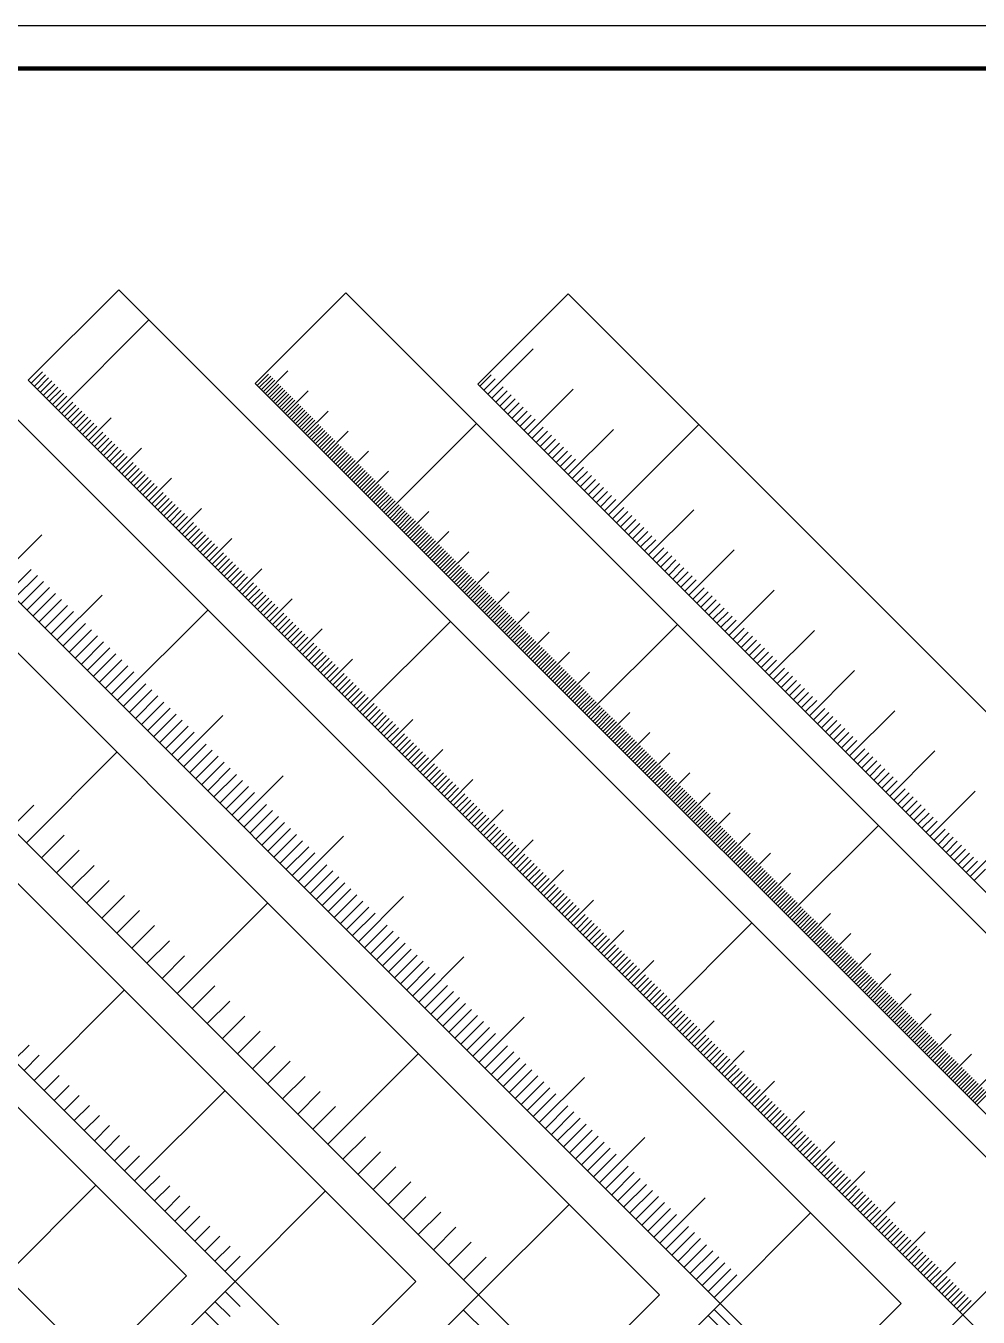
# Model space of a CAD drawing. Header units: millimetres. Extents: x 38046 to 69892, y 8139 to 15731.
# Drawn here: x 43972.3 to 44195.7, y 15178.7 to 15481.6 of the extents above; entities that cross this region are included whole.
import ezdxf

# ---------------------------------------------------------------- set-up
doc = ezdxf.new("R2010")
doc.units = ezdxf.units.MM
doc.header["$LTSCALE"] = 1000
doc.header["$MEASUREMENT"] = 0
doc.layers.get('0').update_dxf_attribs({"color": 3})
for name, color, linetype in [('PUB_TITLE', 4, 'Continuous'), ('图层1', 1, 'Continuous'), ('图层3', 253, 'Continuous')]:
    doc.layers.add(name, color=color, linetype=linetype)

msp = doc.modelspace()

# ---------------------------------------------------------------- linework, layer by layer
for p, q in [((43979.99, 15391.36), (44001.2, 15412.57)), ((43987.06, 15384.28), (43992.36, 15389.59)), ((44056.8, 15367.05), (44078.02, 15388.26)), ((44108.97, 15366.86), (44130.18, 15388.08)), ((43994.13, 15377.21), (43999.43, 15382.52)), ((44001.2, 15370.14), (44006.5, 15375.45)), ((44008.27, 15363.07), (44013.57, 15368.37)), ((44015.34, 15356), (44020.65, 15361.3)), ((44022.41, 15348.93), (44027.72, 15354.23)), ((44029.48, 15341.86), (44034.79, 15347.16)), ((44050.7, 15320.64), (44071.91, 15341.86)), ((44050.7, 15320.64), (44071.91, 15341.86)), ((44036.56, 15334.79), (44041.86, 15340.09)), ((44103.94, 15319.91), (44125.16, 15341.12)), ((44043.63, 15327.72), (44048.93, 15333.02)), ((44057.77, 15313.57), (44063.07, 15318.88)), ((43972.46, 15289.94), (43993.67, 15311.16)), ((44064.84, 15306.5), (44070.14, 15311.81)), ((44071.91, 15299.43), (44077.21, 15304.74)), ((44078.98, 15292.36), (44084.28, 15297.66)), ((44151.08, 15272.77), (44172.3, 15293.98)), ((44086.05, 15285.29), (44091.36, 15290.59)), ((44093.12, 15278.22), (44098.43, 15283.52)), ((44007.81, 15254.59), (44029.03, 15275.8)), ((44007.81, 15254.59), (44029.03, 15275.8)), ((44100.19, 15271.15), (44105.5, 15276.45)), ((44107.27, 15264.08), (44112.57, 15269.38)), ((44121.41, 15249.93), (44142.62, 15271.15)), ((44114.34, 15257.01), (44119.64, 15262.31)), ((43974.26, 15234.2), (43995.48, 15255.42)), ((43974.26, 15234.2), (43995.48, 15255.42)), ((44128.48, 15242.86), (44133.78, 15248.17)), ((44043.17, 15219.23), (44064.38, 15240.44)), ((44135.55, 15235.79), (44140.85, 15241.1)), ((44142.62, 15228.72), (44147.92, 15234.02)), ((43997.83, 15210.63), (44019.05, 15231.85)), ((44149.69, 15221.65), (44155, 15226.95)), ((44156.76, 15214.58), (44162.07, 15219.88)), ((44163.83, 15207.51), (44169.14, 15212.81)), ((44170.91, 15200.44), (44176.21, 15205.74)), ((44177.98, 15193.37), (44183.28, 15198.67)), ((44185.05, 15186.29), (44190.35, 15191.6))]:
    msp.add_line(p, q)
for points in [[(44080.68, 15395.15), (44091.29, 15405.76)], [(44028.52, 15395.33), (44033.82, 15400.64)], [(44033.23, 15390.62), (44038.54, 15395.92)], [(44090.11, 15385.72), (44100.72, 15396.33)], [(44037.95, 15385.9), (44043.25, 15391.21)], [(44099.54, 15376.29), (44110.15, 15386.9)], [(44108.97, 15366.86), (44130.18, 15388.08)], [(44042.66, 15381.19), (44047.96, 15386.49)], [(44047.38, 15376.48), (44052.68, 15381.78)], [(44052.09, 15371.76), (44057.39, 15377.07)], [(44061.52, 15362.33), (44066.82, 15367.64)], [(44118.4, 15357.44), (44129, 15368.04)], [(44066.23, 15357.62), (44071.53, 15362.92)], [(43965.49, 15351.59), (43976.1, 15362.2)], [(44070.95, 15352.91), (44076.25, 15358.21)], [(44127.82, 15348.01), (44138.43, 15358.62)], [(44075.66, 15348.19), (44080.96, 15353.49)], [(43979.63, 15337.45), (43990.24, 15348.05)], [(44080.37, 15343.48), (44085.68, 15348.78)], [(44137.25, 15338.58), (44147.86, 15349.19)], [(43993.77, 15323.31), (44014.99, 15344.52)], [(44085.09, 15338.76), (44090.39, 15344.07)], [(44089.8, 15334.05), (44095.1, 15339.35)], [(44103.94, 15319.91), (44125.16, 15341.12)], [(44146.68, 15329.15), (44157.29, 15339.76)], [(44094.52, 15329.34), (44099.82, 15334.64)], [(44099.23, 15324.62), (44104.53, 15329.92)], [(44156.11, 15319.72), (44166.71, 15330.33)], [(43993.77, 15323.31), (43999.08, 15328.61)], [(43993.77, 15323.31), (43999.08, 15328.61)], [(43993.77, 15323.31), (43999.08, 15328.61)], [(43993.77, 15323.31), (43999.08, 15328.61)], [(44108.66, 15315.19), (44113.96, 15320.5)], [(44165.54, 15310.3), (44176.14, 15320.9)], [(44007.92, 15309.16), (44018.52, 15319.77)], [(44007.92, 15309.16), (44018.52, 15319.77)], [(44007.92, 15309.16), (44018.52, 15319.77)], [(44007.92, 15309.16), (44018.52, 15319.77)], [(44007.92, 15309.16), (44018.52, 15319.77)], [(44007.92, 15309.16), (44018.52, 15319.77)], [(44007.92, 15309.16), (44018.52, 15319.77)], [(44007.92, 15309.16), (44018.52, 15319.77)], [(44007.92, 15309.16), (44018.52, 15319.77)], [(44113.37, 15310.48), (44118.67, 15315.78)], [(43972.46, 15289.94), (43993.67, 15311.16)], [(44174.96, 15300.87), (44185.57, 15311.47)], [(44118.09, 15305.77), (44123.39, 15311.07)], [(44022.06, 15295.02), (44032.67, 15305.63)], [(44022.06, 15295.02), (44032.67, 15305.63)], [(44022.06, 15295.02), (44032.67, 15305.63)], [(44022.06, 15295.02), (44032.67, 15305.63)], [(44022.06, 15295.02), (44032.67, 15305.63)], [(44122.8, 15301.05), (44128.1, 15306.35)], [(44184.39, 15291.44), (44195, 15302.05)], [(44127.51, 15296.34), (44132.82, 15301.64)], [(44132.23, 15291.62), (44137.53, 15296.93)], [(44151.08, 15272.77), (44172.3, 15293.98)], [(44036.2, 15280.88), (44046.81, 15291.49)], [(44036.2, 15280.88), (44046.81, 15291.49)], [(44036.2, 15280.88), (44046.81, 15291.49)], [(44036.2, 15280.88), (44046.81, 15291.49)], [(44036.2, 15280.88), (44046.81, 15291.49)], [(44036.2, 15280.88), (44046.81, 15291.49)], [(44036.2, 15280.88), (44046.81, 15291.49)], [(44036.2, 15280.88), (44046.81, 15291.49)], [(44136.94, 15286.91), (44142.25, 15292.21)], [(44193.82, 15282.01), (44204.43, 15292.62)], [(44141.66, 15282.19), (44146.96, 15287.5)], [(44146.37, 15277.48), (44151.67, 15282.78)], [(44050.34, 15266.74), (44060.95, 15277.34)], [(44050.34, 15266.74), (44060.95, 15277.34)], [(44050.34, 15266.74), (44060.95, 15277.34)], [(44050.34, 15266.74), (44060.95, 15277.34)], [(44155.8, 15268.05), (44161.1, 15273.36)], [(44160.51, 15263.34), (44165.82, 15268.64)], [(44064.49, 15252.59), (44075.09, 15263.2)], [(44064.49, 15252.59), (44075.09, 15263.2)], [(44064.49, 15252.59), (44075.09, 15263.2)], [(44165.23, 15258.62), (44170.53, 15263.93)], [(44169.94, 15253.91), (44175.24, 15259.21)], [(44174.65, 15249.2), (44179.96, 15254.5)], [(44078.63, 15238.45), (44089.23, 15249.06)], [(44078.63, 15238.45), (44089.23, 15249.06)], [(44078.63, 15238.45), (44089.23, 15249.06)], [(44078.63, 15238.45), (44089.23, 15249.06)], [(44078.63, 15238.45), (44089.23, 15249.06)], [(44078.63, 15238.45), (44089.23, 15249.06)], [(44179.37, 15244.48), (44184.67, 15249.79)], [(44184.08, 15239.77), (44189.39, 15245.07)], [(44188.8, 15235.05), (44194.1, 15240.36)], [(44193.51, 15230.34), (44198.81, 15235.64)], [(44092.77, 15224.31), (44103.38, 15234.92)], [(44092.77, 15224.31), (44103.38, 15234.92)], [(44092.77, 15224.31), (44103.38, 15234.92)], [(44092.77, 15224.31), (44103.38, 15234.92)], [(44106.91, 15210.17), (44117.52, 15220.77)], [(44106.91, 15210.17), (44117.52, 15220.77)], [(44106.91, 15210.17), (44117.52, 15220.77)], [(44106.91, 15210.17), (44117.52, 15220.77)], [(43967.57, 15188.37), (43988.78, 15209.59)], [(44021.4, 15187.06), (44042.62, 15208.28)], [(44078.53, 15183.88), (44099.74, 15205.09)], [(44121.05, 15196.03), (44131.66, 15206.63)], [(44121.05, 15196.03), (44131.66, 15206.63)], [(44121.05, 15196.03), (44131.66, 15206.63)], [(44135.2, 15181.88), (44156.41, 15203.1)], [(44192.12, 15179.22), (44213.33, 15200.44)], [(43967.57, 15188.37), (43988.78, 15167.16)], [(44021.4, 15187.06), (44042.62, 15165.85)], [(44135.2, 15181.88), (44140.5, 15187.19)], [(44078.53, 15183.88), (44099.74, 15162.66)], [(44135.2, 15181.88), (44156.41, 15160.67)], [(44135.2, 15181.88), (44140.5, 15176.58)], [(44192.12, 15179.22), (44213.33, 15158.01)]]:
    msp.add_lwpolyline(points)
at = {"layer": 'PUB_TITLE'}
msp.add_lwpolyline([(43576.51, 14887.56), (44417.51, 14887.56), (44417.51, 15481.56), (43576.51, 15481.56)], close=True, dxfattribs=at)
at = {"layer": 'PUB_TITLE', "const_width": 1}
msp.add_lwpolyline([(43601.51, 14897.56), (44407.51, 14897.56), (44407.51, 15471.56), (43601.51, 15471.56)], close=True, dxfattribs=at)
at = {"layer": '图层1'}
for points in [[(43967.57, 15188.37), (43748.36, 15407.58), (43769.58, 15428.79), (44009.99, 15188.37), (43769.58, 14947.96), (43748.36, 14969.17), (43967.57, 15188.37)], [(44021.4, 15187.06), (43802.2, 15406.27), (43823.41, 15427.48), (44063.83, 15187.06), (43823.41, 14946.65), (43802.2, 14967.86), (44021.4, 15187.06)], [(44078.53, 15183.88), (43859.32, 15403.08), (43880.54, 15424.29), (44120.95, 15183.88), (43880.54, 14943.46), (43859.32, 14964.67), (44078.53, 15183.88)], [(44135.2, 15181.88), (43915.99, 15401.09), (43937.21, 15422.3), (44177.62, 15181.88), (43937.21, 14941.47), (43915.99, 14962.68), (44135.2, 15181.88)], [(44192.12, 15179.22), (43972.92, 15398.43), (43994.13, 15419.64), (44234.54, 15179.22), (43994.13, 14938.81), (43972.92, 14960.02), (44192.12, 15179.22)], [(44245.36, 15178.49), (44026.16, 15397.69), (44047.38, 15418.9), (44287.79, 15178.49), (44047.38, 14938.07), (44026.16, 14959.28), (44245.36, 15178.49)], [(44297.53, 15178.3), (44078.33, 15397.51), (44099.54, 15418.72), (44339.96, 15178.3), (44099.54, 14937.89), (44078.33, 14959.1), (44297.53, 15178.3)]]:
    msp.add_lwpolyline(points, dxfattribs=at)
at = {"layer": '图层3'}
for p, q in [((43973.62, 15397.72), (43976.27, 15400.37)), ((43974.33, 15397.01), (43976.98, 15399.66)), ((43975.04, 15396.31), (43977.69, 15398.96)), ((43975.74, 15395.6), (43978.4, 15398.25)), ((43976.45, 15394.89), (43979.1, 15397.54)), ((43977.16, 15394.18), (43979.81, 15396.84)), ((43977.87, 15393.48), (43980.52, 15396.13)), ((43977.87, 15393.48), (43980.52, 15396.13)), ((43978.57, 15392.77), (43981.22, 15395.42)), ((43978.57, 15392.77), (43981.22, 15395.42)), ((43979.28, 15392.06), (43981.93, 15394.71)), ((43979.28, 15392.06), (43981.93, 15394.71)), ((43980.69, 15390.65), (43983.35, 15393.3)), ((43981.4, 15389.94), (43984.05, 15392.59)), ((43982.11, 15389.23), (43984.76, 15391.89)), ((43982.81, 15388.53), (43985.47, 15391.18)), ((43983.52, 15387.82), (43986.17, 15390.47)), ((43984.23, 15387.11), (43986.88, 15389.76)), ((43984.94, 15386.41), (43987.59, 15389.06)), ((43985.64, 15385.7), (43988.29, 15388.35)), ((43986.35, 15384.99), (43989, 15387.64)), ((43987.76, 15383.58), (43990.42, 15386.23)), ((43988.47, 15382.87), (43991.12, 15385.52)), ((43989.18, 15382.16), (43991.83, 15384.81)), ((43989.89, 15381.46), (43992.54, 15384.11)), ((43990.59, 15380.75), (43993.24, 15383.4)), ((43991.3, 15380.04), (43993.95, 15382.69)), ((43992.01, 15379.33), (43994.66, 15381.99)), ((43992.71, 15378.63), (43995.37, 15381.28)), ((43993.42, 15377.92), (43996.07, 15380.57)), ((43994.84, 15376.51), (43997.49, 15379.16)), ((43995.54, 15375.8), (43998.19, 15378.45)), ((43996.25, 15375.09), (43998.9, 15377.74)), ((43996.96, 15374.39), (43999.61, 15377.04)), ((43997.66, 15373.68), (44000.32, 15376.33)), ((43998.37, 15372.97), (44001.02, 15375.62)), ((43999.08, 15372.26), (44001.73, 15374.92)), ((43999.79, 15371.56), (44002.44, 15374.21)), ((44000.49, 15370.85), (44003.14, 15373.5)), ((44001.91, 15369.44), (44004.56, 15372.09)), ((44002.61, 15368.73), (44005.27, 15371.38)), ((44003.32, 15368.02), (44005.97, 15370.67)), ((44004.03, 15367.31), (44006.68, 15369.97)), ((44004.74, 15366.61), (44007.39, 15369.26)), ((44005.44, 15365.9), (44008.09, 15368.55)), ((44006.15, 15365.19), (44008.8, 15367.84)), ((44006.86, 15364.49), (44009.51, 15367.14)), ((44007.56, 15363.78), (44010.22, 15366.43)), ((44008.98, 15362.36), (44011.63, 15365.02)), ((44009.68, 15361.66), (44012.34, 15364.31)), ((44010.39, 15360.95), (44013.04, 15363.6)), ((44011.1, 15360.24), (44013.75, 15362.89)), ((44011.81, 15359.54), (44014.46, 15362.19)), ((44012.51, 15358.83), (44015.17, 15361.48)), ((44013.22, 15358.12), (44015.87, 15360.77)), ((44013.93, 15357.41), (44016.58, 15360.07)), ((44014.63, 15356.71), (44017.29, 15359.36)), ((44016.05, 15355.29), (44018.7, 15357.94)), ((44016.76, 15354.59), (44019.41, 15357.24)), ((44017.46, 15353.88), (44020.11, 15356.53)), ((44018.17, 15353.17), (44020.82, 15355.82)), ((44018.88, 15352.46), (44021.53, 15355.12)), ((44019.58, 15351.76), (44022.24, 15354.41)), ((44020.29, 15351.05), (44022.94, 15353.7)), ((44021, 15350.34), (44023.65, 15353)), ((44021.71, 15349.64), (44024.36, 15352.29)), ((44023.12, 15348.22), (44025.77, 15350.87)), ((44023.83, 15347.51), (44026.48, 15350.17)), ((44024.53, 15346.81), (44027.19, 15349.46)), ((44025.24, 15346.1), (44027.89, 15348.75)), ((44025.95, 15345.39), (44028.6, 15348.05)), ((44026.66, 15344.69), (44029.31, 15347.34)), ((44027.36, 15343.98), (44030.01, 15346.63)), ((44028.07, 15343.27), (44030.72, 15345.92)), ((44028.78, 15342.57), (44031.43, 15345.22)), ((44030.19, 15341.15), (44032.84, 15343.8)), ((44030.9, 15340.44), (44033.55, 15343.1)), ((44031.61, 15339.74), (44034.26, 15342.39)), ((44032.31, 15339.03), (44034.96, 15341.68)), ((44033.02, 15338.32), (44035.67, 15340.97)), ((44033.73, 15337.62), (44036.38, 15340.27)), ((44034.43, 15336.91), (44037.09, 15339.56)), ((44035.14, 15336.2), (44037.79, 15338.85)), ((44035.85, 15335.49), (44038.5, 15338.15)), ((44037.26, 15334.08), (44039.91, 15336.73)), ((44037.97, 15333.37), (44040.62, 15336.02)), ((44038.68, 15332.67), (44041.33, 15335.32)), ((44039.38, 15331.96), (44042.04, 15334.61)), ((44040.09, 15331.25), (44042.74, 15333.9)), ((44040.8, 15330.54), (44043.45, 15333.2)), ((44041.5, 15329.84), (44044.16, 15332.49)), ((44042.21, 15329.13), (44044.86, 15331.78)), ((44042.92, 15328.42), (44045.57, 15331.07)), ((44044.33, 15327.01), (44046.98, 15329.66)), ((44044.33, 15327.01), (44046.98, 15329.66)), ((44045.04, 15326.3), (44047.69, 15328.95)), ((44045.04, 15326.3), (44047.69, 15328.95)), ((44045.75, 15325.59), (44048.4, 15328.25)), ((44045.75, 15325.59), (44048.4, 15328.25)), ((44046.45, 15324.89), (44049.11, 15327.54)), ((44046.45, 15324.89), (44049.11, 15327.54)), ((44047.16, 15324.18), (44049.81, 15326.83)), ((44047.16, 15324.18), (44049.81, 15326.83)), ((44047.87, 15323.47), (44050.52, 15326.12)), ((44047.87, 15323.47), (44050.52, 15326.12)), ((44048.58, 15322.77), (44051.23, 15325.42)), ((44048.58, 15322.77), (44051.23, 15325.42)), ((44049.28, 15322.06), (44051.93, 15324.71)), ((44049.28, 15322.06), (44051.93, 15324.71)), ((44049.99, 15321.35), (44052.64, 15324)), ((44049.99, 15321.35), (44052.64, 15324)), ((44051.4, 15319.94), (44054.06, 15322.59)), ((44051.4, 15319.94), (44054.06, 15322.59)), ((44052.11, 15319.23), (44054.76, 15321.88)), ((44052.11, 15319.23), (44054.76, 15321.88)), ((44052.82, 15318.52), (44055.47, 15321.18)), ((44052.82, 15318.52), (44055.47, 15321.18)), ((44053.53, 15317.82), (44056.18, 15320.47)), ((44054.23, 15317.11), (44056.88, 15319.76)), ((44054.94, 15316.4), (44057.59, 15319.05)), ((44055.65, 15315.7), (44058.3, 15318.35)), ((44056.35, 15314.99), (44059.01, 15317.64)), ((44057.06, 15314.28), (44059.71, 15316.93)), ((44058.48, 15312.87), (44061.13, 15315.52)), ((44059.18, 15312.16), (44061.83, 15314.81)), ((44059.89, 15311.45), (44062.54, 15314.1)), ((44060.6, 15310.75), (44063.25, 15313.4)), ((44061.3, 15310.04), (44063.96, 15312.69)), ((44062.01, 15309.33), (44064.66, 15311.98)), ((44062.72, 15308.62), (44065.37, 15311.28)), ((44063.43, 15307.92), (44066.08, 15310.57)), ((44064.13, 15307.21), (44066.78, 15309.86)), ((44065.55, 15305.8), (44068.2, 15308.45)), ((44066.25, 15305.09), (44068.91, 15307.74)), ((44066.96, 15304.38), (44069.61, 15307.03)), ((44067.67, 15303.67), (44070.32, 15306.33)), ((44068.37, 15302.97), (44071.03, 15305.62)), ((44069.08, 15302.26), (44071.73, 15304.91)), ((44069.79, 15301.55), (44072.44, 15304.2)), ((44070.5, 15300.85), (44073.15, 15303.5)), ((44071.2, 15300.14), (44073.85, 15302.79)), ((44072.62, 15298.72), (44075.27, 15301.38)), ((44073.32, 15298.02), (44075.98, 15300.67)), ((44074.03, 15297.31), (44076.68, 15299.96)), ((44074.74, 15296.6), (44077.39, 15299.25)), ((43968.92, 15293.48), (43974.23, 15298.78)), ((44075.45, 15295.9), (44078.1, 15298.55)), ((44076.15, 15295.19), (44078.8, 15297.84)), ((44076.86, 15294.48), (44079.51, 15297.13)), ((44077.57, 15293.77), (44080.22, 15296.43)), ((44078.27, 15293.07), (44080.93, 15295.72)), ((44079.69, 15291.65), (44082.34, 15294.31)), ((44080.4, 15290.95), (44083.05, 15293.6)), ((43976, 15286.41), (43981.3, 15291.71)), ((44081.1, 15290.24), (44083.75, 15292.89)), ((44081.81, 15289.53), (44084.46, 15292.18)), ((44082.52, 15288.83), (44085.17, 15291.48)), ((44083.22, 15288.12), (44085.88, 15290.77)), ((44083.93, 15287.41), (44086.58, 15290.06)), ((43979.53, 15282.87), (43984.83, 15288.17)), ((44084.64, 15286.7), (44087.29, 15289.36)), ((44085.35, 15286), (44088, 15288.65)), ((44086.76, 15284.58), (44089.41, 15287.23)), ((43983.07, 15279.34), (43988.37, 15284.64)), ((44087.47, 15283.88), (44090.12, 15286.53)), ((44088.17, 15283.17), (44090.83, 15285.82)), ((44088.88, 15282.46), (44091.53, 15285.11)), ((44089.59, 15281.75), (44092.24, 15284.41)), ((43986.6, 15275.8), (43991.91, 15281.1)), ((44090.3, 15281.05), (44092.95, 15283.7)), ((44091, 15280.34), (44093.65, 15282.99)), ((44091.71, 15279.63), (44094.36, 15282.28)), ((44092.42, 15278.93), (44095.07, 15281.58)), ((44093.83, 15277.51), (44096.48, 15280.16)), ((44094.54, 15276.8), (44097.19, 15279.46)), ((44095.24, 15276.1), (44097.9, 15278.75)), ((44095.95, 15275.39), (44098.6, 15278.04)), ((43990.14, 15272.26), (43995.44, 15277.57)), ((44096.66, 15274.68), (44099.31, 15277.33)), ((44097.37, 15273.98), (44100.02, 15276.63)), ((44098.07, 15273.27), (44100.72, 15275.92)), ((44098.78, 15272.56), (44101.43, 15275.21)), ((43993.67, 15268.73), (43998.98, 15274.03)), ((44099.49, 15271.85), (44102.14, 15274.51)), ((44100.9, 15270.44), (44103.55, 15273.09)), ((44101.61, 15269.73), (44104.26, 15272.38)), ((43997.21, 15265.19), (44002.51, 15270.5)), ((44102.32, 15269.03), (44104.97, 15271.68)), ((44103.02, 15268.32), (44105.67, 15270.97)), ((44103.73, 15267.61), (44106.38, 15270.26)), ((44104.44, 15266.9), (44107.09, 15269.56)), ((44105.14, 15266.2), (44107.8, 15268.85)), ((44000.74, 15261.66), (44006.05, 15266.96)), ((44105.85, 15265.49), (44108.5, 15268.14)), ((44106.56, 15264.78), (44109.21, 15267.44)), ((44107.97, 15263.37), (44110.62, 15266.02)), ((44004.28, 15258.12), (44009.58, 15263.43)), ((44108.68, 15262.66), (44111.33, 15265.31)), ((44109.39, 15261.96), (44112.04, 15264.61)), ((44110.09, 15261.25), (44112.75, 15263.9)), ((44110.8, 15260.54), (44113.45, 15263.19)), ((44111.51, 15259.83), (44114.16, 15262.49)), ((44112.22, 15259.13), (44114.87, 15261.78)), ((44112.92, 15258.42), (44115.57, 15261.07)), ((44113.63, 15257.71), (44116.28, 15260.36)), ((44115.04, 15256.3), (44117.7, 15258.95)), ((44115.75, 15255.59), (44118.4, 15258.24)), ((44116.46, 15254.88), (44119.11, 15257.54)), ((44117.17, 15254.18), (44119.82, 15256.83)), ((44011.35, 15251.05), (44016.65, 15256.35)), ((44117.87, 15253.47), (44120.52, 15256.12)), ((44118.58, 15252.76), (44121.23, 15255.41)), ((44119.29, 15252.06), (44121.94, 15254.71)), ((44119.99, 15251.35), (44122.65, 15254)), ((44014.89, 15247.52), (44020.19, 15252.82)), ((44120.7, 15250.64), (44123.35, 15253.29)), ((44122.11, 15249.23), (44124.77, 15251.88)), ((44122.82, 15248.52), (44125.47, 15251.17)), ((44018.42, 15243.98), (44023.72, 15249.28)), ((44123.53, 15247.81), (44126.18, 15250.46)), ((44124.24, 15247.11), (44126.89, 15249.76)), ((44124.94, 15246.4), (44127.6, 15249.05)), ((44125.65, 15245.69), (44128.3, 15248.34)), ((44126.36, 15244.98), (44129.01, 15247.64)), ((44021.96, 15240.44), (44027.26, 15245.75)), ((44127.06, 15244.28), (44129.72, 15246.93)), ((44127.77, 15243.57), (44130.42, 15246.22)), ((44129.19, 15242.16), (44131.84, 15244.81)), ((43969.55, 15238.92), (43973.08, 15242.45)), ((44025.49, 15236.91), (44030.8, 15242.21)), ((44129.89, 15241.45), (44132.54, 15244.1)), ((44130.6, 15240.74), (44133.25, 15243.39)), ((44131.31, 15240.03), (44133.96, 15242.69)), ((44132.01, 15239.33), (44134.67, 15241.98)), ((43971.91, 15236.56), (43975.44, 15240.1)), ((44029.03, 15233.37), (44034.33, 15238.68)), ((44132.72, 15238.62), (44135.37, 15241.27)), ((44133.43, 15237.91), (44136.08, 15240.57)), ((44134.14, 15237.21), (44136.79, 15239.86)), ((44134.84, 15236.5), (44137.49, 15239.15)), ((43976.62, 15231.85), (43980.16, 15235.38)), ((44136.26, 15235.09), (44138.91, 15237.74)), ((44136.96, 15234.38), (44139.62, 15237.03)), ((44137.67, 15233.67), (44140.32, 15236.32)), ((44138.38, 15232.96), (44141.03, 15235.62)), ((43978.98, 15229.49), (43982.51, 15233.03)), ((44032.56, 15229.84), (44037.87, 15235.14)), ((44139.09, 15232.26), (44141.74, 15234.91)), ((44139.79, 15231.55), (44142.44, 15234.2)), ((44140.5, 15230.84), (44143.15, 15233.49)), ((44141.21, 15230.14), (44143.86, 15232.79)), ((43981.33, 15227.13), (43984.87, 15230.67)), ((44036.1, 15226.3), (44041.4, 15231.61)), ((44141.91, 15229.43), (44144.57, 15232.08)), ((44143.33, 15228.01), (44145.98, 15230.67)), ((44144.04, 15227.31), (44146.69, 15229.96)), ((43983.69, 15224.78), (43987.23, 15228.31)), ((44039.63, 15222.77), (44044.94, 15228.07)), ((44144.74, 15226.6), (44147.39, 15229.25)), ((44145.45, 15225.89), (44148.1, 15228.54)), ((44146.16, 15225.19), (44148.81, 15227.84)), ((44146.86, 15224.48), (44149.52, 15227.13)), ((44147.57, 15223.77), (44150.22, 15226.42)), ((43986.05, 15222.42), (43989.58, 15225.95)), ((43988.41, 15220.06), (43991.94, 15223.6)), ((44148.28, 15223.06), (44150.93, 15225.72)), ((44148.98, 15222.36), (44151.64, 15225.01)), ((44150.4, 15220.94), (44153.05, 15223.59)), ((43990.76, 15217.7), (43994.3, 15221.24)), ((44046.71, 15215.7), (44052.01, 15221)), ((44151.11, 15220.24), (44153.76, 15222.89)), ((44151.81, 15219.53), (44154.47, 15222.18)), ((44152.52, 15218.82), (44155.17, 15221.47)), ((44153.23, 15218.11), (44155.88, 15220.77)), ((43993.12, 15215.35), (43996.65, 15218.88)), ((44050.24, 15212.16), (44055.54, 15217.46)), ((44153.93, 15217.41), (44156.59, 15220.06)), ((44154.64, 15216.7), (44157.29, 15219.35)), ((44155.35, 15215.99), (44158, 15218.64)), ((44156.06, 15215.29), (44158.71, 15217.94)), ((43995.48, 15212.99), (43999.01, 15216.53)), ((44157.47, 15213.87), (44160.12, 15216.52)), ((44158.18, 15213.16), (44160.83, 15215.82)), ((44158.88, 15212.46), (44161.54, 15215.11)), ((44159.59, 15211.75), (44162.24, 15214.4)), ((44000.19, 15208.28), (44003.73, 15211.81)), ((44053.78, 15208.63), (44059.08, 15213.93)), ((44160.3, 15211.04), (44162.95, 15213.7)), ((44161.01, 15210.34), (44163.66, 15212.99)), ((44161.71, 15209.63), (44164.36, 15212.28)), ((44162.42, 15208.92), (44165.07, 15211.57)), ((44002.55, 15205.92), (44006.08, 15209.46)), ((44057.31, 15205.09), (44062.62, 15210.39)), ((44163.13, 15208.21), (44165.78, 15210.87)), ((44164.54, 15206.8), (44167.19, 15209.45)), ((44165.25, 15206.09), (44167.9, 15208.75)), ((44004.9, 15203.56), (44008.44, 15207.1)), ((44060.85, 15201.55), (44066.15, 15206.86)), ((44165.96, 15205.39), (44168.61, 15208.04)), ((44166.66, 15204.68), (44169.31, 15207.33)), ((44167.37, 15203.97), (44170.02, 15206.62)), ((44168.08, 15203.27), (44170.73, 15205.92)), ((44168.78, 15202.56), (44171.44, 15205.21)), ((44007.26, 15201.21), (44010.8, 15204.74)), ((44009.62, 15198.85), (44013.15, 15202.38)), ((44064.38, 15198.02), (44069.69, 15203.32)), ((44169.49, 15201.85), (44172.14, 15204.5)), ((44170.2, 15201.14), (44172.85, 15203.8)), ((44171.61, 15199.73), (44174.26, 15202.38)), ((44011.98, 15196.49), (44015.51, 15200.03)), ((44067.92, 15194.48), (44073.22, 15199.79)), ((44172.32, 15199.02), (44174.97, 15201.67)), ((44173.03, 15198.32), (44175.68, 15200.97)), ((44173.73, 15197.61), (44176.39, 15200.26)), ((44174.44, 15196.9), (44177.09, 15199.55)), ((44014.33, 15194.13), (44017.87, 15197.67)), ((44071.45, 15190.95), (44076.76, 15196.25)), ((44175.15, 15196.19), (44177.8, 15198.85)), ((44175.86, 15195.49), (44178.51, 15198.14)), ((44176.56, 15194.78), (44179.21, 15197.43)), ((44177.27, 15194.07), (44179.92, 15196.72)), ((44016.69, 15191.78), (44020.23, 15195.31)), ((44178.68, 15192.66), (44181.34, 15195.31)), ((44179.39, 15191.95), (44182.04, 15194.6)), ((44180.1, 15191.24), (44182.75, 15193.9)), ((44180.8, 15190.54), (44183.46, 15193.19)), ((44019.05, 15189.42), (44022.58, 15192.96)), ((44074.99, 15187.41), (44080.29, 15192.72)), ((44181.51, 15189.83), (44184.16, 15192.48)), ((44182.22, 15189.12), (44184.87, 15191.77)), ((44182.93, 15188.42), (44185.58, 15191.07)), ((44183.63, 15187.71), (44186.28, 15190.36)), ((44184.34, 15187), (44186.99, 15189.65)), ((44185.75, 15185.59), (44188.41, 15188.24)), ((44186.46, 15184.88), (44189.11, 15187.53)), ((44019.05, 15184.71), (44022.58, 15181.17)), ((44187.17, 15184.17), (44189.82, 15186.82)), ((44187.88, 15183.47), (44190.53, 15186.12)), ((44188.58, 15182.76), (44191.23, 15185.41)), ((44189.29, 15182.05), (44191.94, 15184.7)), ((44190, 15181.34), (44192.65, 15184)), ((44016.69, 15182.35), (44020.23, 15178.81)), ((44190.7, 15180.64), (44193.36, 15183.29)), ((44191.41, 15179.93), (44194.06, 15182.58)), ((44014.33, 15179.99), (44017.87, 15176.46)), ((44074.99, 15180.34), (44080.29, 15175.04))]:
    msp.add_line(p, q, dxfattribs=at)
for points in [[(44026.63, 15397.22), (44029.28, 15399.87)], [(44027.1, 15396.75), (44029.76, 15399.4)], [(44078.8, 15397.03), (44081.45, 15399.69)], [(44027.58, 15396.27), (44030.23, 15398.93)], [(44028.05, 15395.8), (44030.7, 15398.46)], [(44028.99, 15394.86), (44031.64, 15397.51)], [(44029.46, 15394.39), (44032.11, 15397.04)], [(44029.93, 15393.92), (44032.58, 15396.57)], [(44030.4, 15393.45), (44033.06, 15396.1)], [(44079.74, 15396.09), (44082.39, 15398.74)], [(44081.63, 15394.21), (44084.28, 15396.86)], [(44082.57, 15393.26), (44085.22, 15395.92)], [(44030.88, 15392.97), (44033.53, 15395.63)], [(44031.35, 15392.5), (44034, 15395.16)], [(44031.82, 15392.03), (44034.47, 15394.68)], [(44032.29, 15391.56), (44034.94, 15394.21)], [(44032.76, 15391.09), (44035.41, 15393.74)], [(44083.51, 15392.32), (44086.16, 15394.97)], [(44084.45, 15391.38), (44087.11, 15394.03)], [(44085.4, 15390.44), (44088.05, 15393.09)], [(44033.7, 15390.15), (44036.36, 15392.8)], [(44034.18, 15389.68), (44036.83, 15392.33)], [(44034.65, 15389.2), (44037.3, 15391.86)], [(44035.12, 15388.73), (44037.77, 15391.38)], [(44035.59, 15388.26), (44038.24, 15390.91)], [(44036.06, 15387.79), (44038.71, 15390.44)], [(44036.53, 15387.32), (44039.18, 15389.97)], [(44086.34, 15389.49), (44088.99, 15392.14)], [(44087.28, 15388.55), (44089.93, 15391.2)], [(44088.23, 15387.61), (44090.88, 15390.26)], [(44037, 15386.85), (44039.66, 15389.5)], [(44037.48, 15386.38), (44040.13, 15389.03)], [(44038.42, 15385.43), (44041.07, 15388.08)], [(44038.89, 15384.96), (44041.54, 15387.61)], [(44039.36, 15384.49), (44042.01, 15387.14)], [(44089.17, 15386.66), (44091.82, 15389.32)], [(44091.05, 15384.78), (44093.71, 15387.43)], [(44039.83, 15384.02), (44042.48, 15386.67)], [(44040.3, 15383.55), (44042.96, 15386.2)], [(44040.78, 15383.08), (44043.43, 15385.73)], [(44041.25, 15382.6), (44043.9, 15385.26)], [(44041.72, 15382.13), (44044.37, 15384.78)], [(44042.19, 15381.66), (44044.84, 15384.31)], [(44092, 15383.84), (44094.65, 15386.49)], [(44092.94, 15382.89), (44095.59, 15385.54)], [(44093.88, 15381.95), (44096.53, 15384.6)], [(44043.13, 15380.72), (44045.78, 15383.37)], [(44043.6, 15380.25), (44046.26, 15382.9)], [(44044.08, 15379.78), (44046.73, 15382.43)], [(44044.55, 15379.3), (44047.2, 15381.96)], [(44045.02, 15378.83), (44047.67, 15381.48)], [(44045.49, 15378.36), (44048.14, 15381.01)], [(44094.82, 15381.01), (44097.48, 15383.66)], [(44095.77, 15380.06), (44098.42, 15382.72)], [(44096.71, 15379.12), (44099.36, 15381.77)], [(44097.65, 15378.18), (44100.3, 15380.83)], [(44045.96, 15377.89), (44048.61, 15380.54)], [(44046.43, 15377.42), (44049.08, 15380.07)], [(44046.9, 15376.95), (44049.56, 15379.6)], [(44047.85, 15376), (44050.5, 15378.66)], [(44048.32, 15375.53), (44050.97, 15378.18)], [(44098.6, 15377.24), (44101.25, 15379.89)], [(44100.48, 15375.35), (44103.13, 15378)], [(44048.79, 15375.06), (44051.44, 15377.71)], [(44049.26, 15374.59), (44051.91, 15377.24)], [(44049.73, 15374.12), (44052.38, 15376.77)], [(44050.2, 15373.65), (44052.86, 15376.3)], [(44050.67, 15373.18), (44053.33, 15375.83)], [(44051.15, 15372.7), (44053.8, 15375.36)], [(44051.62, 15372.23), (44054.27, 15374.88)], [(44101.42, 15374.41), (44104.08, 15377.06)], [(44102.37, 15373.46), (44105.02, 15376.12)], [(44103.31, 15372.52), (44105.96, 15375.17)], [(44052.56, 15371.29), (44055.21, 15373.94)], [(44053.03, 15370.82), (44055.68, 15373.47)], [(44053.5, 15370.35), (44056.15, 15373)], [(44053.97, 15369.88), (44056.63, 15372.53)], [(44054.45, 15369.4), (44057.1, 15372.06)], [(44104.25, 15371.58), (44106.9, 15374.23)], [(44105.2, 15370.64), (44107.85, 15373.29)], [(44106.14, 15369.69), (44108.79, 15372.34)], [(44054.92, 15368.93), (44057.57, 15371.58)], [(44055.39, 15368.46), (44058.04, 15371.11)], [(44055.86, 15367.99), (44058.51, 15370.64)], [(44056.33, 15367.52), (44058.98, 15370.17)], [(44056.8, 15367.05), (44059.45, 15369.7)], [(44057.27, 15366.58), (44059.93, 15369.23)], [(44057.27, 15366.58), (44059.93, 15369.23)], [(44057.75, 15366.1), (44060.4, 15368.76)], [(44057.75, 15366.1), (44060.4, 15368.76)], [(44107.08, 15368.75), (44109.73, 15371.4)], [(44108.02, 15367.81), (44110.68, 15370.46)], [(44058.22, 15365.63), (44060.87, 15368.29)], [(44058.22, 15365.63), (44060.87, 15368.29)], [(44058.69, 15365.16), (44061.34, 15367.81)], [(44058.69, 15365.16), (44061.34, 15367.81)], [(44059.16, 15364.69), (44061.81, 15367.34)], [(44059.63, 15364.22), (44062.28, 15366.87)], [(44059.63, 15364.22), (44062.28, 15366.87)], [(44060.1, 15363.75), (44062.75, 15366.4)], [(44060.1, 15363.75), (44062.75, 15366.4)], [(44060.57, 15363.28), (44063.23, 15365.93)], [(44060.57, 15363.28), (44063.23, 15365.93)], [(44109.91, 15365.92), (44112.56, 15368.57)], [(44110.85, 15364.98), (44113.5, 15367.63)], [(44111.8, 15364.04), (44114.45, 15366.69)], [(44112.74, 15363.09), (44115.39, 15365.75)], [(44061.05, 15362.81), (44063.7, 15365.46)], [(44061.05, 15362.81), (44063.7, 15365.46)], [(44061.52, 15362.33), (44064.17, 15364.99)], [(44061.99, 15361.86), (44064.64, 15364.51)], [(44061.99, 15361.86), (44064.64, 15364.51)], [(44062.46, 15361.39), (44065.11, 15364.04)], [(44062.46, 15361.39), (44065.11, 15364.04)], [(44062.93, 15360.92), (44065.58, 15363.57)], [(44062.93, 15360.92), (44065.58, 15363.57)], [(44063.4, 15360.45), (44066.05, 15363.1)], [(44063.4, 15360.45), (44066.05, 15363.1)], [(44063.87, 15359.98), (44066.53, 15362.63)], [(44113.68, 15362.15), (44116.33, 15364.8)], [(44114.62, 15361.21), (44117.28, 15363.86)], [(44115.57, 15360.27), (44118.22, 15362.92)], [(44064.35, 15359.51), (44067, 15362.16)], [(44064.35, 15359.51), (44067, 15362.16)], [(44064.82, 15359.03), (44067.47, 15361.69)], [(44064.82, 15359.03), (44067.47, 15361.69)], [(44065.29, 15358.56), (44067.94, 15361.21)], [(44065.29, 15358.56), (44067.94, 15361.21)], [(44065.76, 15358.09), (44068.41, 15360.74)], [(44065.76, 15358.09), (44068.41, 15360.74)], [(44066.23, 15357.62), (44068.88, 15360.27)], [(44066.7, 15357.15), (44069.35, 15359.8)], [(44066.7, 15357.15), (44069.35, 15359.8)], [(44116.51, 15359.32), (44119.16, 15361.97)], [(44117.45, 15358.38), (44120.1, 15361.03)], [(44067.17, 15356.68), (44069.83, 15359.33)], [(44067.17, 15356.68), (44069.83, 15359.33)], [(44067.65, 15356.21), (44070.3, 15358.86)], [(44067.65, 15356.21), (44070.3, 15358.86)], [(44068.12, 15355.73), (44070.77, 15358.39)], [(44068.12, 15355.73), (44070.77, 15358.39)], [(44068.59, 15355.26), (44071.24, 15357.91)], [(44069.06, 15354.79), (44071.71, 15357.44)], [(44069.06, 15354.79), (44071.71, 15357.44)], [(44069.53, 15354.32), (44072.18, 15356.97)], [(44069.53, 15354.32), (44072.18, 15356.97)], [(44119.34, 15356.49), (44121.99, 15359.15)], [(44120.28, 15355.55), (44122.93, 15358.2)], [(44121.22, 15354.61), (44123.88, 15357.26)], [(43968.32, 15348.76), (43973.62, 15354.06)], [(44070, 15353.85), (44072.65, 15356.5)], [(44070, 15353.85), (44072.65, 15356.5)], [(44070.47, 15353.38), (44073.13, 15356.03)], [(44070.47, 15353.38), (44073.13, 15356.03)], [(44070.95, 15352.91), (44073.6, 15355.56)], [(44071.42, 15352.43), (44074.07, 15355.09)], [(44071.42, 15352.43), (44074.07, 15355.09)], [(44071.89, 15351.96), (44074.54, 15354.61)], [(44071.89, 15351.96), (44074.54, 15354.61)], [(44072.36, 15351.49), (44075.01, 15354.14)], [(44072.36, 15351.49), (44075.01, 15354.14)], [(44072.83, 15351.02), (44075.48, 15353.67)], [(44072.83, 15351.02), (44075.48, 15353.67)], [(44122.17, 15353.67), (44124.82, 15356.32)], [(44123.11, 15352.72), (44125.76, 15355.37)], [(44124.05, 15351.78), (44126.7, 15354.43)], [(43969.73, 15347.35), (43975.04, 15352.65)], [(43971.15, 15345.93), (43976.45, 15351.24)], [(44073.3, 15350.55), (44075.95, 15353.2)], [(44073.77, 15350.08), (44076.43, 15352.73)], [(44074.25, 15349.61), (44076.9, 15352.26)], [(44074.72, 15349.13), (44077.37, 15351.79)], [(44075.19, 15348.66), (44077.84, 15351.31)], [(44124.99, 15350.84), (44127.65, 15353.49)], [(44125.94, 15349.89), (44128.59, 15352.55)], [(44126.88, 15348.95), (44129.53, 15351.6)], [(43972.56, 15344.52), (43977.86, 15349.82)], [(43973.98, 15343.1), (43979.28, 15348.41)], [(44076.13, 15347.72), (44078.78, 15350.37)], [(44076.6, 15347.25), (44079.25, 15349.9)], [(44077.07, 15346.78), (44079.73, 15349.43)], [(44077.54, 15346.31), (44080.2, 15348.96)], [(44078.02, 15345.83), (44080.67, 15348.49)], [(44078.49, 15345.36), (44081.14, 15348.01)], [(44078.96, 15344.89), (44081.61, 15347.54)], [(44128.77, 15347.07), (44131.42, 15349.72)], [(44129.71, 15346.12), (44132.36, 15348.77)], [(44130.65, 15345.18), (44133.3, 15347.83)], [(43975.39, 15341.69), (43980.69, 15346.99)], [(43976.8, 15340.28), (43982.11, 15345.58)], [(44079.43, 15344.42), (44082.08, 15347.07)], [(44079.9, 15343.95), (44082.55, 15346.6)], [(44080.84, 15343.01), (44083.5, 15345.66)], [(44081.32, 15342.53), (44083.97, 15345.19)], [(44081.79, 15342.06), (44084.44, 15344.71)], [(44131.59, 15344.24), (44134.25, 15346.89)], [(44132.54, 15343.29), (44135.19, 15345.95)], [(44133.48, 15342.35), (44136.13, 15345)], [(43978.22, 15338.86), (43983.52, 15344.17)], [(44082.26, 15341.59), (44084.91, 15344.24)], [(44082.73, 15341.12), (44085.38, 15343.77)], [(44083.2, 15340.65), (44085.85, 15343.3)], [(44083.67, 15340.18), (44086.32, 15342.83)], [(44084.14, 15339.71), (44086.8, 15342.36)], [(44084.62, 15339.23), (44087.27, 15341.89)], [(44134.42, 15341.41), (44137.07, 15344.06)], [(44135.37, 15340.47), (44138.02, 15343.12)], [(44136.31, 15339.52), (44138.96, 15342.18)], [(43981.05, 15336.03), (43986.35, 15341.34)], [(43982.46, 15334.62), (43987.76, 15339.92)], [(43983.87, 15333.2), (43989.18, 15338.51)], [(44085.56, 15338.29), (44088.21, 15340.94)], [(44086.03, 15337.82), (44088.68, 15340.47)], [(44086.5, 15337.35), (44089.15, 15340)], [(44086.97, 15336.88), (44089.62, 15339.53)], [(44087.44, 15336.41), (44090.1, 15339.06)], [(44087.92, 15335.94), (44090.57, 15338.59)], [(44138.19, 15337.64), (44140.85, 15340.29)], [(44139.14, 15336.69), (44141.79, 15339.35)], [(44140.08, 15335.75), (44142.73, 15338.4)], [(43985.29, 15331.79), (43990.59, 15337.09)], [(43986.7, 15330.38), (43992.01, 15335.68)], [(44088.39, 15335.46), (44091.04, 15338.12)], [(44088.86, 15334.99), (44091.51, 15337.64)], [(44089.33, 15334.52), (44091.98, 15337.17)], [(44090.27, 15333.58), (44092.92, 15336.23)], [(44090.74, 15333.11), (44093.4, 15335.76)], [(44141.02, 15334.81), (44143.67, 15337.46)], [(44141.97, 15333.87), (44144.62, 15336.52)], [(44142.91, 15332.92), (44145.56, 15335.58)], [(43988.12, 15328.96), (43993.42, 15334.27)], [(43989.53, 15327.55), (43994.84, 15332.85)], [(44091.22, 15332.64), (44093.87, 15335.29)], [(44091.69, 15332.16), (44094.34, 15334.82)], [(44092.16, 15331.69), (44094.81, 15334.34)], [(44092.63, 15331.22), (44095.28, 15333.87)], [(44093.1, 15330.75), (44095.75, 15333.4)], [(44093.57, 15330.28), (44096.22, 15332.93)], [(44094.04, 15329.81), (44096.7, 15332.46)], [(44143.85, 15331.98), (44146.5, 15334.63)], [(44144.79, 15331.04), (44147.45, 15333.69)], [(44145.74, 15330.1), (44148.39, 15332.75)], [(43990.95, 15326.13), (43996.25, 15331.44)], [(43992.36, 15324.72), (43997.66, 15330.02)], [(44094.99, 15328.86), (44097.64, 15331.52)], [(44095.46, 15328.39), (44098.11, 15331.04)], [(44095.93, 15327.92), (44098.58, 15330.57)], [(44096.4, 15327.45), (44099.05, 15330.1)], [(44096.87, 15326.98), (44099.52, 15329.63)], [(44147.62, 15328.21), (44150.27, 15330.86)], [(44148.56, 15327.27), (44151.22, 15329.92)], [(43995.19, 15321.89), (44000.49, 15327.19)], [(44097.34, 15326.51), (44100, 15329.16)], [(44097.82, 15326.04), (44100.47, 15328.69)], [(44098.29, 15325.56), (44100.94, 15328.22)], [(44098.76, 15325.09), (44101.41, 15327.74)], [(44099.7, 15324.15), (44102.35, 15326.8)], [(44100.17, 15323.68), (44102.82, 15326.33)], [(44149.51, 15326.32), (44152.16, 15328.98)], [(44150.45, 15325.38), (44153.1, 15328.03)], [(44151.39, 15324.44), (44154.05, 15327.09)], [(43996.6, 15320.48), (44001.91, 15325.78)], [(43998.02, 15319.06), (44003.32, 15324.37)], [(44100.64, 15323.21), (44103.3, 15325.86)], [(44101.12, 15322.74), (44103.77, 15325.39)], [(44101.59, 15322.26), (44104.24, 15324.92)], [(44102.06, 15321.79), (44104.71, 15324.44)], [(44102.53, 15321.32), (44105.18, 15323.97)], [(44103, 15320.85), (44105.65, 15323.5)], [(44152.34, 15323.5), (44154.99, 15326.15)], [(44153.28, 15322.55), (44155.93, 15325.2)], [(44154.22, 15321.61), (44156.87, 15324.26)], [(44155.16, 15320.67), (44157.82, 15323.32)], [(43999.43, 15317.65), (44004.73, 15322.95)], [(44000.85, 15316.23), (44006.15, 15321.54)], [(44103.47, 15320.38), (44106.12, 15323.03)], [(44104.41, 15319.44), (44107.07, 15322.09)], [(44104.89, 15318.96), (44107.54, 15321.62)], [(44105.36, 15318.49), (44108.01, 15321.14)], [(44105.83, 15318.02), (44108.48, 15320.67)], [(44106.3, 15317.55), (44108.95, 15320.2)], [(44157.05, 15318.78), (44159.7, 15321.43)], [(44157.99, 15317.84), (44160.64, 15320.49)], [(44002.26, 15314.82), (44007.56, 15320.12)], [(44003.67, 15313.41), (44008.98, 15318.71)], [(44005.09, 15311.99), (44010.39, 15317.3)], [(44106.77, 15317.08), (44109.42, 15319.73)], [(44107.24, 15316.61), (44109.9, 15319.26)], [(44107.71, 15316.14), (44110.37, 15318.79)], [(44108.19, 15315.66), (44110.84, 15318.32)], [(44109.13, 15314.72), (44111.78, 15317.37)], [(44158.94, 15316.9), (44161.59, 15319.55)], [(44159.88, 15315.95), (44162.53, 15318.6)], [(44160.82, 15315.01), (44163.47, 15317.66)], [(44006.5, 15310.58), (44011.81, 15315.88)], [(44006.5, 15310.58), (44011.81, 15315.88)], [(44109.6, 15314.25), (44112.25, 15316.9)], [(44110.07, 15313.78), (44112.72, 15316.43)], [(44110.54, 15313.31), (44113.19, 15315.96)], [(44111.01, 15312.84), (44113.67, 15315.49)], [(44111.49, 15312.36), (44114.14, 15315.02)], [(44111.96, 15311.89), (44114.61, 15314.55)], [(44161.76, 15314.07), (44164.42, 15316.72)], [(44162.71, 15313.12), (44165.36, 15315.78)], [(44163.65, 15312.18), (44166.3, 15314.83)], [(44009.33, 15307.75), (44014.63, 15313.05)], [(44010.75, 15306.33), (44016.05, 15311.64)], [(44112.43, 15311.42), (44115.08, 15314.07)], [(44112.9, 15310.95), (44115.55, 15313.6)], [(44113.84, 15310.01), (44116.49, 15312.66)], [(44114.31, 15309.54), (44116.97, 15312.19)], [(44114.79, 15309.06), (44117.44, 15311.72)], [(44115.26, 15308.59), (44117.91, 15311.25)], [(44164.59, 15311.24), (44167.24, 15313.89)], [(44166.48, 15309.35), (44169.13, 15312.01)], [(44012.16, 15304.92), (44017.46, 15310.22)], [(44013.57, 15303.51), (44018.88, 15308.81)], [(44115.73, 15308.12), (44118.38, 15310.77)], [(44116.2, 15307.65), (44118.85, 15310.3)], [(44116.67, 15307.18), (44119.32, 15309.83)], [(44117.14, 15306.71), (44119.79, 15309.36)], [(44117.61, 15306.24), (44120.27, 15308.89)], [(44167.42, 15308.41), (44170.07, 15311.06)], [(44168.36, 15307.47), (44171.02, 15310.12)], [(44169.31, 15306.53), (44171.96, 15309.18)], [(44170.25, 15305.58), (44172.9, 15308.23)], [(44014.99, 15302.09), (44020.29, 15307.4)], [(44016.4, 15300.68), (44021.71, 15305.98)], [(44118.56, 15305.29), (44121.21, 15307.95)], [(44119.03, 15304.82), (44121.68, 15307.47)], [(44119.5, 15304.35), (44122.15, 15307)], [(44119.97, 15303.88), (44122.62, 15306.53)], [(44120.44, 15303.41), (44123.09, 15306.06)], [(44120.91, 15302.94), (44123.57, 15305.59)], [(44121.39, 15302.47), (44124.04, 15305.12)], [(44171.19, 15304.64), (44173.84, 15307.29)], [(44172.14, 15303.7), (44174.79, 15306.35)], [(44173.08, 15302.75), (44175.73, 15305.41)], [(44017.82, 15299.26), (44023.12, 15304.57)], [(44019.23, 15297.85), (44024.53, 15303.15)], [(44121.86, 15301.99), (44124.51, 15304.65)], [(44122.33, 15301.52), (44124.98, 15304.17)], [(44123.27, 15300.58), (44125.92, 15303.23)], [(44123.74, 15300.11), (44126.39, 15302.76)], [(44124.21, 15299.64), (44126.87, 15302.29)], [(44174.02, 15301.81), (44176.67, 15304.46)], [(44175.91, 15299.93), (44178.56, 15302.58)], [(44020.64, 15296.44), (44025.95, 15301.74)], [(44020.64, 15296.44), (44025.95, 15301.74)], [(44124.69, 15299.17), (44127.34, 15301.82)], [(44125.16, 15298.69), (44127.81, 15301.35)], [(44125.63, 15298.22), (44128.28, 15300.87)], [(44126.1, 15297.75), (44128.75, 15300.4)], [(44126.57, 15297.28), (44129.22, 15299.93)], [(44127.04, 15296.81), (44129.69, 15299.46)], [(44176.85, 15298.98), (44179.5, 15301.63)], [(44177.79, 15298.04), (44180.44, 15300.69)], [(44178.73, 15297.1), (44181.39, 15299.75)], [(44023.47, 15293.61), (44028.78, 15298.91)], [(44024.89, 15292.19), (44030.19, 15297.5)], [(44026.3, 15290.78), (44031.6, 15296.08)], [(44127.99, 15295.87), (44130.64, 15298.52)], [(44128.46, 15295.39), (44131.11, 15298.05)], [(44128.93, 15294.92), (44131.58, 15297.57)], [(44129.4, 15294.45), (44132.05, 15297.1)], [(44129.87, 15293.98), (44132.52, 15296.63)], [(44130.34, 15293.51), (44132.99, 15296.16)], [(44179.68, 15296.15), (44182.33, 15298.81)], [(44180.62, 15295.21), (44183.27, 15297.86)], [(44181.56, 15294.27), (44184.21, 15296.92)], [(44182.51, 15293.33), (44185.16, 15295.98)], [(44027.72, 15289.36), (44033.02, 15294.67)], [(44029.13, 15287.95), (44034.43, 15293.25)], [(44130.81, 15293.04), (44133.47, 15295.69)], [(44131.29, 15292.57), (44133.94, 15295.22)], [(44131.76, 15292.09), (44134.41, 15294.75)], [(44132.7, 15291.15), (44135.35, 15293.8)], [(44133.17, 15290.68), (44135.82, 15293.33)], [(44183.45, 15292.38), (44186.1, 15295.03)], [(44185.33, 15290.5), (44187.99, 15293.15)], [(44030.54, 15286.54), (44035.85, 15291.84)], [(44030.54, 15286.54), (44035.85, 15291.84)], [(44031.96, 15285.12), (44037.26, 15290.42)], [(44031.96, 15285.12), (44037.26, 15290.42)], [(44133.64, 15290.21), (44136.29, 15292.86)], [(44134.11, 15289.74), (44136.77, 15292.39)], [(44134.58, 15289.27), (44137.24, 15291.92)], [(44135.06, 15288.79), (44137.71, 15291.45)], [(44135.53, 15288.32), (44138.18, 15290.97)], [(44136, 15287.85), (44138.65, 15290.5)], [(44136.47, 15287.38), (44139.12, 15290.03)], [(44186.28, 15289.55), (44188.93, 15292.21)], [(44187.22, 15288.61), (44189.87, 15291.26)], [(44188.16, 15287.67), (44190.81, 15290.32)], [(44033.37, 15283.71), (44038.68, 15289.01)], [(44033.37, 15283.71), (44038.68, 15289.01)], [(44034.79, 15282.29), (44040.09, 15287.6)], [(44034.79, 15282.29), (44040.09, 15287.6)], [(44137.41, 15286.44), (44140.06, 15289.09)], [(44137.88, 15285.97), (44140.54, 15288.62)], [(44138.36, 15285.49), (44141.01, 15288.15)], [(44138.83, 15285.02), (44141.48, 15287.67)], [(44139.3, 15284.55), (44141.95, 15287.2)], [(44189.11, 15286.73), (44191.76, 15289.38)], [(44190.05, 15285.78), (44192.7, 15288.43)], [(44190.99, 15284.84), (44193.64, 15287.49)], [(44037.62, 15279.46), (44042.92, 15284.77)], [(44139.77, 15284.08), (44142.42, 15286.73)], [(44140.24, 15283.61), (44142.89, 15286.26)], [(44140.71, 15283.14), (44143.36, 15285.79)], [(44141.18, 15282.67), (44143.84, 15285.32)], [(44142.13, 15281.72), (44144.78, 15284.38)], [(44142.6, 15281.25), (44145.25, 15283.9)], [(44191.93, 15283.9), (44194.59, 15286.55)], [(44192.88, 15282.95), (44195.53, 15285.61)], [(44039.03, 15278.05), (44044.33, 15283.35)], [(44040.44, 15276.64), (44045.75, 15281.94)], [(44143.07, 15280.78), (44145.72, 15283.43)], [(44143.54, 15280.31), (44146.19, 15282.96)], [(44144.01, 15279.84), (44146.66, 15282.49)], [(44144.48, 15279.37), (44147.14, 15282.02)], [(44144.96, 15278.9), (44147.61, 15281.55)], [(44145.43, 15278.42), (44148.08, 15281.08)], [(44194.76, 15281.07), (44197.41, 15283.72)], [(44041.86, 15275.22), (44047.16, 15280.53)], [(44043.27, 15273.81), (44048.58, 15279.11)], [(44145.9, 15277.95), (44148.55, 15280.6)], [(44146.84, 15277.01), (44149.49, 15279.66)], [(44147.31, 15276.54), (44149.96, 15279.19)], [(44147.78, 15276.07), (44150.44, 15278.72)], [(44148.26, 15275.6), (44150.91, 15278.25)], [(44044.69, 15272.39), (44049.99, 15277.7)], [(44046.1, 15270.98), (44051.4, 15276.28)], [(44047.51, 15269.57), (44052.82, 15274.87)], [(44148.73, 15275.12), (44151.38, 15277.78)], [(44149.2, 15274.65), (44151.85, 15277.3)], [(44149.67, 15274.18), (44152.32, 15276.83)], [(44150.14, 15273.71), (44152.79, 15276.36)], [(44150.61, 15273.24), (44153.26, 15275.89)], [(44151.56, 15272.3), (44154.21, 15274.95)], [(44048.93, 15268.15), (44054.23, 15273.45)], [(44152.03, 15271.82), (44154.68, 15274.48)], [(44152.5, 15271.35), (44155.15, 15274)], [(44152.97, 15270.88), (44155.62, 15273.53)], [(44153.44, 15270.41), (44156.09, 15273.06)], [(44153.91, 15269.94), (44156.56, 15272.59)], [(44154.38, 15269.47), (44157.04, 15272.12)], [(44051.76, 15265.32), (44057.06, 15270.63)], [(44051.76, 15265.32), (44057.06, 15270.63)], [(44053.17, 15263.91), (44058.47, 15269.21)], [(44154.86, 15269), (44157.51, 15271.65)], [(44155.33, 15268.52), (44157.98, 15271.18)], [(44156.27, 15267.58), (44158.92, 15270.23)], [(44156.74, 15267.11), (44159.39, 15269.76)], [(44157.21, 15266.64), (44159.86, 15269.29)], [(44157.68, 15266.17), (44160.34, 15268.82)], [(44054.59, 15262.49), (44059.89, 15267.8)], [(44056, 15261.08), (44061.3, 15266.38)], [(44158.16, 15265.7), (44160.81, 15268.35)], [(44158.63, 15265.22), (44161.28, 15267.88)], [(44159.1, 15264.75), (44161.75, 15267.4)], [(44159.57, 15264.28), (44162.22, 15266.93)], [(44160.04, 15263.81), (44162.69, 15266.46)], [(44057.41, 15259.67), (44062.72, 15264.97)], [(44058.83, 15258.25), (44064.13, 15263.55)], [(44160.98, 15262.87), (44163.64, 15265.52)], [(44161.45, 15262.4), (44164.11, 15265.05)], [(44161.93, 15261.92), (44164.58, 15264.58)], [(44162.4, 15261.45), (44165.05, 15264.1)], [(44162.87, 15260.98), (44165.52, 15263.63)], [(44163.34, 15260.51), (44165.99, 15263.16)], [(44163.81, 15260.04), (44166.46, 15262.69)], [(44060.24, 15256.84), (44065.55, 15262.14)], [(44061.66, 15255.42), (44066.96, 15260.73)], [(44164.28, 15259.57), (44166.93, 15262.22)], [(44164.75, 15259.1), (44167.41, 15261.75)], [(44165.7, 15258.15), (44168.35, 15260.8)], [(44166.17, 15257.68), (44168.82, 15260.33)], [(44166.64, 15257.21), (44169.29, 15259.86)], [(44063.07, 15254.01), (44068.37, 15259.31)], [(44167.11, 15256.74), (44169.76, 15259.39)], [(44167.58, 15256.27), (44170.23, 15258.92)], [(44168.05, 15255.8), (44170.71, 15258.45)], [(44168.53, 15255.32), (44171.18, 15257.98)], [(44169, 15254.85), (44171.65, 15257.51)], [(44169.47, 15254.38), (44172.12, 15257.03)], [(44065.9, 15251.18), (44071.2, 15256.48)], [(44067.31, 15249.77), (44072.62, 15255.07)], [(44068.73, 15248.35), (44074.03, 15253.66)], [(44170.41, 15253.44), (44173.06, 15256.09)], [(44170.88, 15252.97), (44173.53, 15255.62)], [(44171.35, 15252.5), (44174.01, 15255.15)], [(44171.83, 15252.03), (44174.48, 15254.68)], [(44172.3, 15251.55), (44174.95, 15254.21)], [(44172.77, 15251.08), (44175.42, 15253.73)], [(44070.14, 15246.94), (44075.45, 15252.24)], [(44071.56, 15245.52), (44076.86, 15250.83)], [(44173.24, 15250.61), (44175.89, 15253.26)], [(44173.71, 15250.14), (44176.36, 15252.79)], [(44174.18, 15249.67), (44176.83, 15252.32)], [(44175.13, 15248.73), (44177.78, 15251.38)], [(44175.6, 15248.25), (44178.25, 15250.91)], [(44072.97, 15244.11), (44078.27, 15249.41)], [(44074.38, 15242.7), (44079.69, 15248)], [(44176.07, 15247.78), (44178.72, 15250.43)], [(44176.54, 15247.31), (44179.19, 15249.96)], [(44177.01, 15246.84), (44179.66, 15249.49)], [(44177.48, 15246.37), (44180.13, 15249.02)], [(44177.95, 15245.9), (44180.61, 15248.55)], [(44178.43, 15245.43), (44181.08, 15248.08)], [(44178.9, 15244.95), (44181.55, 15247.61)], [(44075.8, 15241.28), (44081.1, 15246.58)], [(44077.21, 15239.87), (44082.52, 15245.17)], [(44077.21, 15239.87), (44082.52, 15245.17)], [(44077.21, 15239.87), (44082.52, 15245.17)], [(44179.84, 15244.01), (44182.49, 15246.66)], [(44180.31, 15243.54), (44182.96, 15246.19)], [(44180.78, 15243.07), (44183.43, 15245.72)], [(44181.25, 15242.6), (44183.91, 15245.25)], [(44181.73, 15242.13), (44184.38, 15244.78)], [(44080.04, 15237.04), (44085.34, 15242.34)], [(44182.2, 15241.65), (44184.85, 15244.31)], [(44182.67, 15241.18), (44185.32, 15243.83)], [(44183.14, 15240.71), (44185.79, 15243.36)], [(44183.61, 15240.24), (44186.26, 15242.89)], [(44184.55, 15239.3), (44187.21, 15241.95)], [(44185.03, 15238.83), (44187.68, 15241.48)], [(44081.46, 15235.62), (44086.76, 15240.93)], [(44082.87, 15234.21), (44088.17, 15239.51)], [(44185.5, 15238.35), (44188.15, 15241.01)], [(44185.97, 15237.88), (44188.62, 15240.53)], [(44186.44, 15237.41), (44189.09, 15240.06)], [(44186.91, 15236.94), (44189.56, 15239.59)], [(44187.38, 15236.47), (44190.03, 15239.12)], [(44187.85, 15236), (44190.51, 15238.65)], [(44084.28, 15232.8), (44089.59, 15238.1)], [(44085.7, 15231.38), (44091, 15236.68)], [(44188.32, 15235.53), (44190.98, 15238.18)], [(44189.27, 15234.58), (44191.92, 15237.23)], [(44189.74, 15234.11), (44192.39, 15236.76)], [(44190.21, 15233.64), (44192.86, 15236.29)], [(44190.68, 15233.17), (44193.33, 15235.82)], [(44087.11, 15229.97), (44092.42, 15235.27)], [(44087.11, 15229.97), (44092.42, 15235.27)], [(44088.53, 15228.55), (44093.83, 15233.86)], [(44088.53, 15228.55), (44093.83, 15233.86)], [(44089.94, 15227.14), (44095.24, 15232.44)], [(44089.94, 15227.14), (44095.24, 15232.44)], [(44191.15, 15232.7), (44193.81, 15235.35)], [(44191.62, 15232.23), (44194.28, 15234.88)], [(44192.1, 15231.75), (44194.75, 15234.41)], [(44192.57, 15231.28), (44195.22, 15233.93)], [(44193.04, 15230.81), (44195.69, 15233.46)], [(44193.98, 15229.87), (44196.63, 15232.52)], [(44091.36, 15225.72), (44096.66, 15231.03)], [(44091.36, 15225.72), (44096.66, 15231.03)], [(44194.45, 15229.4), (44197.1, 15232.05)], [(44194.92, 15228.93), (44197.58, 15231.58)], [(44195.4, 15228.45), (44198.05, 15231.11)], [(44094.18, 15222.9), (44099.49, 15228.2)], [(44095.6, 15221.48), (44100.9, 15226.79)], [(44097.01, 15220.07), (44102.32, 15225.37)], [(44098.43, 15218.65), (44103.73, 15223.96)], [(44099.84, 15217.24), (44105.14, 15222.54)], [(44101.25, 15215.83), (44106.56, 15221.13)], [(44102.67, 15214.41), (44107.97, 15219.71)], [(44104.08, 15213), (44109.39, 15218.3)], [(44105.5, 15211.58), (44110.8, 15216.89)], [(44108.33, 15208.75), (44113.63, 15214.06)], [(44108.33, 15208.75), (44113.63, 15214.06)], [(44109.74, 15207.34), (44115.04, 15212.64)], [(44111.15, 15205.93), (44116.46, 15211.23)], [(44112.57, 15204.51), (44117.87, 15209.81)], [(44113.98, 15203.1), (44119.29, 15208.4)], [(44115.4, 15201.68), (44120.7, 15206.99)], [(44116.81, 15200.27), (44122.11, 15205.57)], [(44118.23, 15198.85), (44123.53, 15204.16)], [(44119.64, 15197.44), (44124.94, 15202.74)], [(44122.47, 15194.61), (44127.77, 15199.92)], [(44123.88, 15193.2), (44129.19, 15198.5)], [(44125.3, 15191.78), (44130.6, 15197.09)], [(44126.71, 15190.37), (44132.01, 15195.67)], [(44128.12, 15188.96), (44133.43, 15194.26)], [(44129.54, 15187.54), (44134.84, 15192.84)], [(44130.95, 15186.13), (44136.26, 15191.43)], [(44132.37, 15184.71), (44137.67, 15190.02)], [(44133.78, 15183.3), (44139.08, 15188.6)], [(44132.37, 15179.06), (44137.67, 15173.75)], [(44133.78, 15180.47), (44139.08, 15175.17)]]:
    msp.add_lwpolyline(points, dxfattribs=at)

doc.saveas('drawing.dxf')
